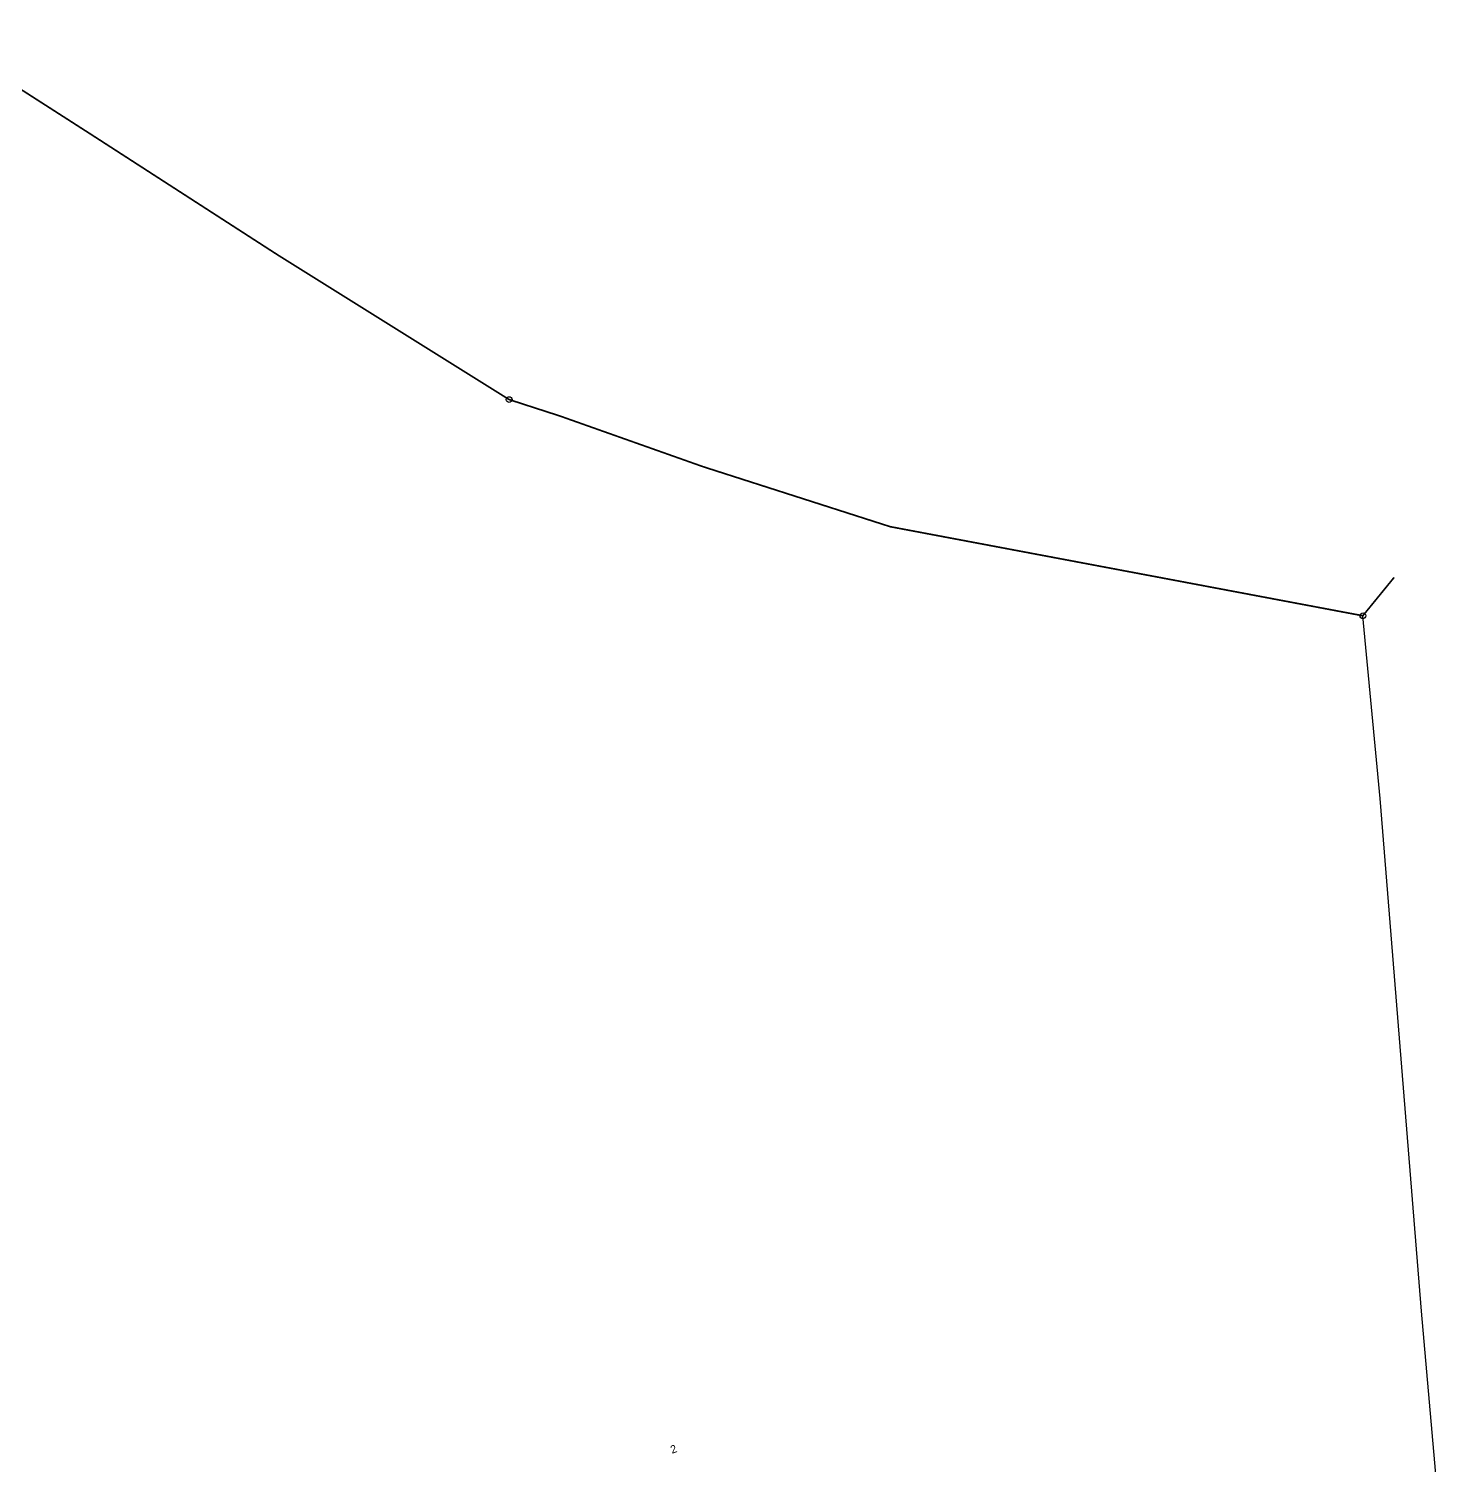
# Model space of a CAD drawing. Header units: metres. Extents: x 279314 to 283106, y 2040531 to 2045723.
# Drawn here: x 281296 to 282170, y 2044121 to 2045010 of the extents above; entities that cross this region are included whole.
import ezdxf

# ---------------------------------------------------------------- set-up
doc = ezdxf.new("R2010")
doc.units = ezdxf.units.M
doc.header["$MEASUREMENT"] = 0
doc.linetypes.add('DIVIDE', pattern=[1.25, 0.5, -0.25, 0, -0.25, 0, -0.25])
for name, color, linetype in [('POLY_PARCEL', 6, 'Continuous'), ('SYM_STONE', 1, 'Continuous'), ('TEXT_MAPOUT', 7, 'Continuous'), ('V_BOUND_LINE', 7, 'Continuous'), ('V_DIVIDE_LINE', 7, 'DIVIDE')]:
    doc.layers.add(name, color=color, linetype=linetype)
doc.styles.add('TEXT_MAP', font='', dxfattribs={"height": 2.5})
doc.styles.get('TEXT_MAP').set_extended_font_data('Kruti Dev 050')

# ---------------------------------------------------------------- blocks, each defined once
blk = doc.blocks.new('STONE')
blk.add_circle((0, 0), 0.851)

msp = doc.modelspace()

# ---------------------------------------------------------------- linework, layer by layer
at = {"layer": 'POLY_PARCEL'}
msp.add_lwpolyline([(282170.32, 2044084.42), (282158.75, 2044216.05), (282140.88, 2044436.3), (282133, 2044533.62), (282122.38, 2044646.71), (282122.38, 2044646.71)], dxfattribs=at)
at = {"layer": 'V_BOUND_LINE', "const_width": 1.04}
for points in [[(281625.19, 2044770.41), (281593.69, 2044780.61), (281450.5, 2044870.11), (281450.5, 2044870.11), (281334.89, 2044944.77), (281334.89, 2044944.77), (281233.59, 2045009.78)], [(282122.38, 2044646.71), (281829.67, 2044701.88), (281713.66, 2044739.08), (281625.19, 2044770.41)]]:
    msp.add_lwpolyline(points, dxfattribs=at)
at = {"layer": 'V_DIVIDE_LINE', "const_width": 1.04}
msp.add_lwpolyline([(282122.38, 2044646.71), (282141.75, 2044670.46)], dxfattribs=at)

# ---------------------------------------------------------------- block references
at = {"layer": 'SYM_STONE', "xscale": 2.079756566022383, "yscale": 2.079756566022383, "zscale": 2.079756566022383, "rotation": 40.22084508635137}
for p in [(281593.69, 2044780.61), (282122.38, 2044646.71)]:
    msp.add_blockref('STONE', p, dxfattribs=at)

# ---------------------------------------------------------------- texts
at = {"layer": 'TEXT_MAPOUT', "style": 'TEXT_MAP'}
msp.add_text('2', height=4.96, rotation=20.30754, dxfattribs=at).set_placement((281694.63, 2044127.61))

doc.saveas('drawing.dxf')
